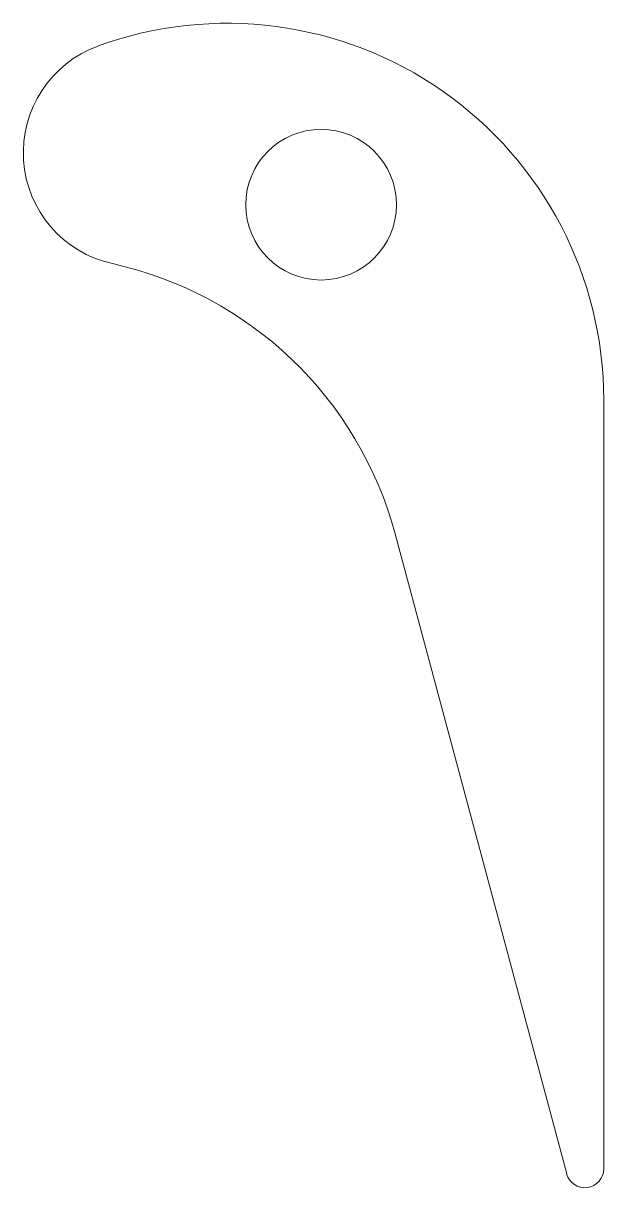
# Model space of a CAD drawing. Header units: inches. Extents: x 6 to 13.8, y -4.1 to 11.4.
import ezdxf

# ---------------------------------------------------------------- set-up
doc = ezdxf.new("R2010")
doc.units = ezdxf.units.IN
doc.header["$MEASUREMENT"] = 0

msp = doc.modelspace()

# ---------------------------------------------------------------- linework, layer by layer
at = {"color": 7, "linetype": 'Continuous', "lineweight": 15}
for p, q in [((13.75, 6.409), (13.75, -3.801)), ((13.259, -3.866), (10.982, 4.629))]:
    msp.add_line(p, q, dxfattribs=at)
msp.add_circle((10, 9), 1, dxfattribs=at)
for centre, radius, start, end in [((8.75, 6.409), 5, 0, 110), ((7.556, 9.69), 1.508, 110, 257.5506), ((6.153, 3.335), 5, 15, 77.5506), ((13.5, -3.801), 0.25, 195, 0)]:
    msp.add_arc(centre, radius, start, end, dxfattribs=at)

doc.saveas('drawing.dxf')
